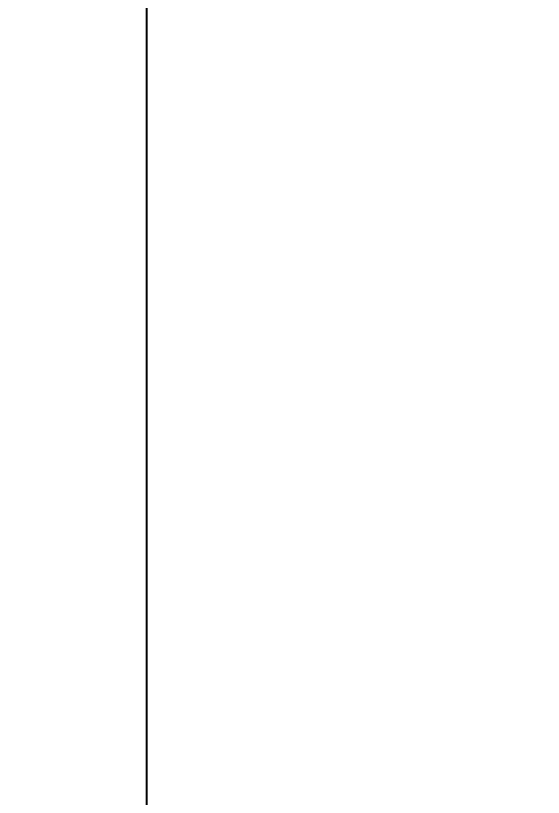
# Model space of a CAD drawing. Header units: metres. Extents: x 0 to 298, y 0 to 162.
# Drawn here: x 172.53391 to 172.54642, y 116.60346 to 116.62198 of the extents above; entities that cross this region are included whole.
import ezdxf

# ---------------------------------------------------------------- set-up
doc = ezdxf.new("R2010")
doc.units = ezdxf.units.M
doc.header["$MEASUREMENT"] = 0
doc.layers.add('BLK_1_HT_OF_BLDG', color=4, linetype='Continuous', lineweight=30)
doc.styles.add('arial', font='arial.ttf')
doc.styles.add('working', font='timesbd.ttf', dxfattribs={"height": 0.25})
doc.dimstyles.new('new model', dxfattribs={"dimtxt": 0.25, "dimasz": 0.23, "dimexe": 0.1, "dimexo": 0.1, "dimgap": 0, "dimtad": 0, "dimtoh": 1, "dimzin": 1, "dimdsep": 46, "dimtxsty": 'working', "dimcen": 0.09, "dimse1": 1, "dimse2": 1, "dimclrd": 8, "dimclre": 8, "dimclrt": 3, "dimadec": 1, "dimazin": 0, "dimtfac": 1, "dimtofl": 0, "dimtmove": 0, "dimatfit": 3, "dimfxl": 0, "dimtolj": 1, "dimtzin": 0, "dimlwd": -1, "dimlwe": -1, "dimarcsym": 0})
doc.dimstyles.new('OPEN SPACE', dxfattribs={"dimtxt": 0.3, "dimasz": 0.23, "dimexe": 0.1875, "dimexo": 0.0625, "dimgap": 0.09, "dimtad": 3, "dimzin": 0, "dimdsep": 46, "dimtxsty": 'arial', "dimblk": 'OBLIQUE', "dimcen": 0.09, "dimse1": 1, "dimse2": 1, "dimclrd": 6, "dimclre": 6, "dimclrt": 7, "dimadec": 0, "dimazin": 0, "dimtfac": 0.5, "dimtix": 1, "dimtmove": 0, "dimatfit": 3, "dimfxl": 0, "dimtolj": 1, "dimtzin": 0, "dimarcsym": 0})

# ---------------------------------------------------------------- blocks, each defined once
blk = doc.blocks.new('*D23')
at = {"color": 8}
for p, q in [((172.537013, 116.657272), (172.537013, 115.401217)), ((172.537013, 113.517272), (172.537013, 114.773326))]:
    blk.add_line(p, q, dxfattribs=at)
at = {"color": 8, "lineweight": 35}
for points in [[(172.49868, 116.657272), (172.575347, 116.657272), (172.537013, 116.887272)], [(172.49868, 113.517272), (172.575347, 113.517272), (172.537013, 113.287272)]]:
    blk.add_solid(points, dxfattribs=at)
at = {"layer": 'Defpoints', "color": 0, "lineweight": 35}
for p in [(172.537013, 116.887272), (173.134082, 116.887272), (173.134082, 113.287272)]:
    blk.add_point(p, dxfattribs=at)
at = {"color": 3, "insert": (172.537013, 115.087272), "char_height": 0.25, "attachment_point": 5, "rotation": 90, "style": 'working'}
blk.add_mtext('\\A1;3.60', dxfattribs=at)
blk = doc.blocks.new('*D24')
at = {"color": 8}
for p, q in [((172.537013, 117.237272), (172.537013, 117.467272)), ((172.537013, 116.657272), (172.537013, 116.427272))]:
    blk.add_line(p, q, dxfattribs=at)
at = {"color": 8, "lineweight": 35}
for points in [[(172.49868, 117.237272), (172.575347, 117.237272), (172.537013, 117.007272)], [(172.49868, 116.657272), (172.575347, 116.657272), (172.537013, 116.887272)]]:
    blk.add_solid(points, dxfattribs=at)
at = {"layer": 'Defpoints', "color": 0, "lineweight": 35}
for p in [(172.537013, 117.007272), (172.904082, 117.007272), (173.134082, 116.887272)]:
    blk.add_point(p, dxfattribs=at)
at = {"color": 3, "insert": (172.181955, 116.947272), "char_height": 0.25, "attachment_point": 5, "style": 'working'}
blk.add_mtext('\\A1;0.12', dxfattribs=at)
blk = doc.blocks.new('_Oblique')
at = {"color": 0, "linetype": 'ByBlock', "lineweight": -2}
blk.add_line((-0.5, -0.5), (0.5, 0.5), dxfattribs=at)
blk = doc.blocks.new('*D368')
at = {"layer": 'BLK_1_HT_OF_BLDG', "color": 5, "lineweight": -2}
blk.add_line((171.789343, 124.450347), (171.789343, 112.680347), dxfattribs=at)
at = {"layer": 'Defpoints', "color": 0, "lineweight": 35}
for p in [(173.925992, 124.450347), (171.789343, 112.680347), (173.925992, 112.680347)]:
    blk.add_point(p, dxfattribs=at)
at = {"layer": 'BLK_1_HT_OF_BLDG', "color": 5, "lineweight": -2, "xscale": 0.23, "yscale": 0.23, "zscale": 0.23}
for p, rotation in [((171.789343, 124.450347), 90), ((171.789343, 112.680347), 270)]:
    blk.add_blockref('_Oblique', p, dxfattribs=dict(at, rotation=rotation))
at = {"layer": 'BLK_1_HT_OF_BLDG', "color": 5, "insert": (171.548729, 118.565347), "char_height": 0.3, "attachment_point": 5, "rotation": 90, "style": 'arial'}
blk.add_mtext('\\A1;11.77', dxfattribs=at)

msp = doc.modelspace()

# ---------------------------------------------------------------- dimensions: what is measured, and where the dimension line sits
for base, p1, p2, picture, middle in [((172.537013, 117.007272), (173.134082, 116.887272), (172.904082, 117.007272), '*D24', (172.181955, 116.947272)), ((172.537013, 116.887272), (173.134082, 113.287272), (173.134082, 116.887272), '*D23', (172.537013, 115.087272))]:
    dim = msp.add_linear_dim(base=base, p1=p1, p2=p2, angle=90, dimstyle='new model', override={"dimpost": '\\X', "dimtmove": 2})
    dim.commit()
    dim.dimension.update_dxf_attribs({"geometry": picture, "text_midpoint": middle})
at = {"layer": 'BLK_1_HT_OF_BLDG', "color": 5}
dim = msp.add_linear_dim(base=(171.789343, 112.680347), p1=(173.925992, 124.450347), p2=(173.925992, 112.680347), angle=90, dimstyle='OPEN SPACE', override={"dimpost": '\\X', "dimclrd": 5, "dimclrt": 5}, dxfattribs=at)
dim.commit()
dim.dimension.update_dxf_attribs({"geometry": '*D368', "text_midpoint": (171.548729, 118.565347)})

doc.saveas('drawing.dxf')
